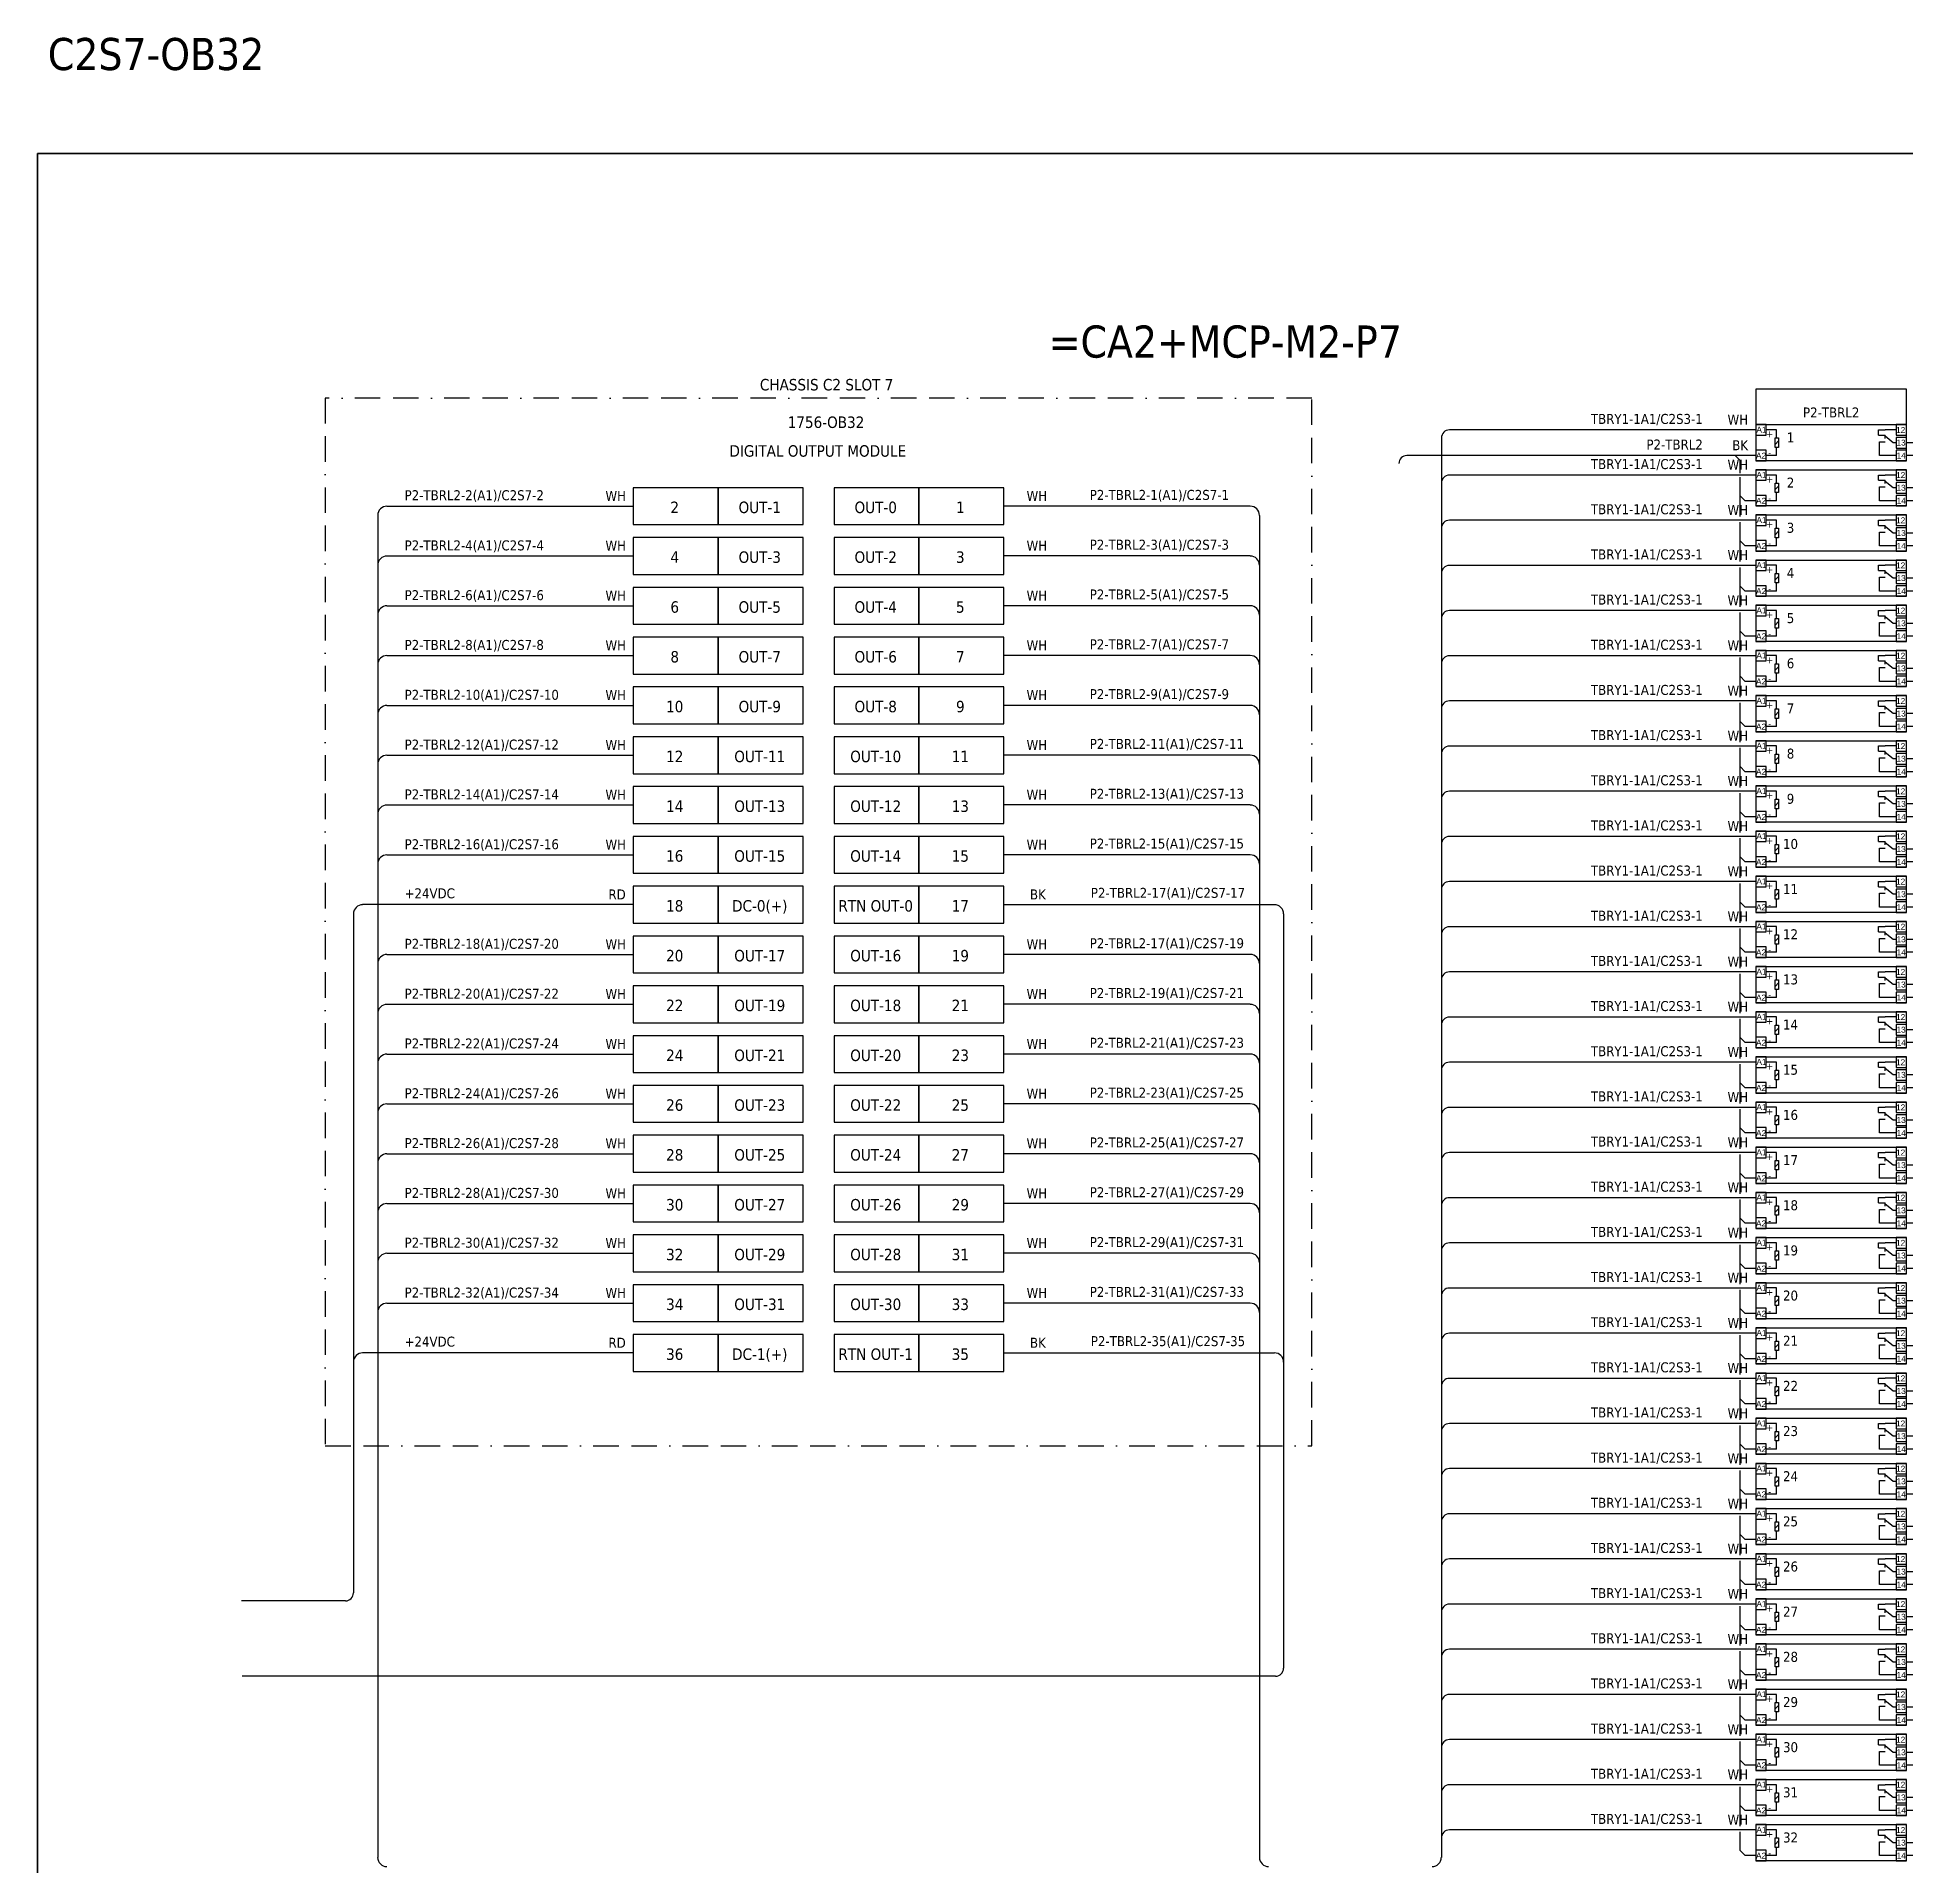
# Model space of a CAD drawing. Header units: millimetres. Extents: x 0 to 54213, y 0 to 2820.
# Drawn here: x 29353 to 31215, y 997 to 2820 of the extents above; entities that cross this region are included whole.
import ezdxf
from ezdxf.enums import TextEntityAlignment as Align

# ---------------------------------------------------------------- set-up
doc = ezdxf.new("R2010")
doc.units = ezdxf.units.MM
doc.linetypes.add('BORDERX2', pattern=[88.9, 25.4, -12.7, 25.4, -12.7, 0, -12.7])
doc.layers.add('HELPPOINT', color=7, linetype='Continuous')
doc.layers.add('x01001-FrameArea', color=2, linetype='BORDERX2')
doc.layers.add('IE-EQUIP', color=253, linetype='Continuous', lineweight=25)
doc.layers.add('IE-WIRE', color=7, linetype='Continuous', lineweight=25)
doc.styles.get("Standard").update_dxf_attribs({"font": 'arial.ttf'})
doc.styles.add('Tahoma', font='')
doc.styles.get('Tahoma').set_extended_font_data('Tahoma')

# ---------------------------------------------------------------- blocks, each defined once
blk = doc.blocks.new('xRY-SPDT-11')
at = {"color": 1, "ltscale": 25.4}
for p, q in [((0, 0), (0, -10.5)), ((10.4, 0), (0, 0)), ((0, 0), (150.3, 0)), ((0, 0), (0, -36)), ((10.4, -10.5), (10.4, 0)), ((140, 0), (140, -10.5)), ((150.3, 0), (140, 0)), ((150.3, -36), (150.3, 0)), ((150.3, -10.5), (150.3, 0)), ((150.3, -36), (150.3, 0)), ((0, -10.5), (10.4, -10.5)), ((20.7, -5.2), (10.4, -5.2)), ((22.8, -16.3), (19.4, -19.7)), ((20.7, -13.3), (20.7, -5.2)), ((122.2, -10.4), (122.2, -5.2)), ((122.2, -5.2), (128.9, -5.2)), ((122.2, -10.4), (128.9, -10.4)), ((123.2, -30.8), (123.2, -17)), ((123.2, -17), (128.9, -17)), ((140, -5.2), (128.9, -5.2)), ((128.9, -13.8), (128.9, -10.4)), ((136.9, -18), (128.9, -11.6)), ((140, -18), (136.9, -18)), ((140, -10.5), (150.3, -10.5)), ((140, -12.8), (140, -23.3)), ((150.3, -12.8), (140, -12.8)), ((150.3, -23.3), (150.3, -12.8)), ((0, -25.5), (0, -36)), ((10.4, -25.5), (0, -25.5)), ((0, -36), (10.4, -36)), ((150.3, -36), (0, -36)), ((10.4, -36), (10.4, -25.5)), ((20.7, -30.8), (10.4, -30.8)), ((20.7, -30.8), (20.7, -22.7)), ((140, -30.8), (123.2, -30.8)), ((140, -23.3), (150.3, -23.3)), ((140, -25.5), (140, -36)), ((150.3, -25.5), (140, -25.5)), ((140, -36), (150.3, -36)), ((150.3, -36), (150.3, -25.5))]:
    blk.add_line(p, q, dxfattribs=at)
blk.add_lwpolyline([(22.8, -22.7), (19.4, -22.7), (19.4, -13.3), (22.8, -13.3)], close=True, dxfattribs=at)
at = {"color": 1}
for s, p in [('A1', (5.8, -5)), ('12', (144.4, -5.3)), ('13', (144.8, -17.9)), ('A2', (5.4, -30.9)), ('14', (145, -30.8))]:
    blk.add_text(s, height=5.91, dxfattribs=at).set_placement(p, align=Align.MIDDLE_CENTER)
at = {"color": 1, "style": 'Tahoma'}
for s, p in [('+', (13.9, -9.3)), ('+', (13.9, -9.3)), ('-', (13.9, -28.2))]:
    blk.add_text(s, height=6.84, dxfattribs=at).set_placement(p, align=Align.MIDDLE_CENTER)
blk = doc.blocks.new('*U220')
at = {"layer": 'x01001-FrameArea'}
blk.add_blockref('xRY-SPDT-11', (-75.2, 18), dxfattribs=at)
blk = doc.blocks.new('*U230')
at = {"layer": 'x01001-FrameArea', "color": 0, "linetype": 'ByBlock', "lineweight": -2, "transparency": 16777216}
for p in [(0, 0), (0, -45), (0, -90), (0, -135), (0, -180), (0, -225), (0, -270), (0, -315), (0, -360), (0, -405), (0, -450), (0, -495), (0, -540), (0, -585), (0, -630), (0, -675), (0, -720), (0, -765), (0, -810), (0, -855), (0, -900), (0, -945), (0, -990), (0, -1035), (0, -1080), (0, -1125), (0, -1170), (0, -1215), (0, -1260), (0, -1305), (0, -1350), (0, -1395)]:
    blk.add_blockref('*U220', p, dxfattribs=at)
blk = doc.blocks.new('*U320')
at = {"color": 4, "style": 'Tahoma'}
for s, height, p in [('TBRY1-1A1/C2S3-1', 9.949, (36.2, -4.1)), ('WH', 9.95, (81.3, -4.8))]:
    blk.add_text(s, height=height, dxfattribs=at).set_placement(p, align=Align.RIGHT)
blk = doc.blocks.new('*U330')
at = {"layer": 'x01001-FrameArea', "color": 0, "linetype": 'ByBlock', "lineweight": -2, "transparency": 16777216}
for p in [(0, 0), (0, -45), (0, -90), (0, -135), (0, -180), (0, -225), (0, -270), (0, -315), (0, -360), (0, -405), (0, -450), (0, -495), (0, -540), (0, -585), (0, -630), (0, -675), (0, -720), (0, -765), (0, -810), (0, -855), (0, -900), (0, -945), (0, -990), (0, -1035), (0, -1080), (0, -1125), (0, -1170), (0, -1215), (0, -1260), (0, -1305), (0, -1350), (0, -1395)]:
    blk.add_blockref('*U320', p, dxfattribs=at)
blk = doc.blocks.new('*U360')
at = {"layer": 'IE-WIRE', "color": 4, "ltscale": 25.4}
for p, q in [((74.2, 7.2), (-83.4, 7.2)), ((74.2, -5.6), (-83.4, -5.6))]:
    blk.add_line(p, q, dxfattribs=at)
for centre in [(74.2, -2), (74.2, -14.8)]:
    blk.add_arc(centre, 9.17, 0, 90, dxfattribs=at)
at = {"color": 4, "style": 'Tahoma'}
for p in [(-65.4, 9.6), (-65.4, -2.4)]:
    blk.add_text('C2S3-1/ISBDI1-5', height=4.974, dxfattribs=at).set_placement(p)
blk = doc.blocks.new('*U370')
at = {"layer": 'x01001-FrameArea', "color": 0, "linetype": 'ByBlock', "lineweight": -2, "transparency": 16777216}
for p in [(0, 0), (0, -45), (0, -90), (0, -135), (0, -180), (0, -225), (0, -270), (0, -315), (0, -360), (0, -405), (0, -450), (0, -495), (0, -540), (0, -585), (0, -630), (0, -675), (0, -720), (0, -765), (0, -810), (0, -855), (0, -900), (0, -945), (0, -990), (0, -1035), (0, -1080), (0, -1125), (0, -1170), (0, -1215), (0, -1260), (0, -1305), (0, -1350), (0, -1395)]:
    blk.add_blockref('*U360', p, dxfattribs=at)

msp = doc.modelspace()

# ---------------------------------------------------------------- linework, layer by layer
for p, q in [((31044.4, 2403.2), (31049.4, 2398.2)), ((31049.4, 2385.8), (31049.4, 2398.2)), ((31049.4, 2342.5), (31049.4, 2381.8)), ((31054.4, 2358.2), (31049.4, 2363.2)), ((31064.8, 2358.2), (31054.4, 2358.2)), ((31049.4, 2297.5), (31049.4, 2336.8)), ((31054.4, 2313.2), (31049.4, 2318.2)), ((31064.8, 2313.2), (31054.4, 2313.2)), ((31049.4, 2252.5), (31049.4, 2291.8)), ((31054.4, 2268.2), (31049.4, 2273.2)), ((31064.8, 2268.2), (31054.4, 2268.2)), ((31049.4, 2207.5), (31049.4, 2246.8)), ((31054.4, 2223.2), (31049.4, 2228.2)), ((31064.8, 2223.2), (31054.4, 2223.2)), ((31049.4, 2162.5), (31049.4, 2201.8)), ((31054.4, 2178.2), (31049.4, 2183.2)), ((31064.8, 2178.2), (31054.4, 2178.2)), ((31049.4, 2117.5), (31049.4, 2156.8)), ((31054.4, 2133.2), (31049.4, 2138.2)), ((31064.8, 2133.2), (31054.4, 2133.2)), ((31049.4, 2072.5), (31049.4, 2111.8)), ((31054.4, 2088.2), (31049.4, 2093.2)), ((31064.8, 2088.2), (31054.4, 2088.2)), ((31049.4, 2027.5), (31049.4, 2066.8)), ((31054.4, 2043.2), (31049.4, 2048.2)), ((31064.8, 2043.2), (31054.4, 2043.2)), ((31049.4, 1982.5), (31049.4, 2021.8)), ((31054.4, 1998.2), (31049.4, 2003.2)), ((31064.8, 1998.2), (31054.4, 1998.2)), ((31049.4, 1937.5), (31049.4, 1976.8)), ((31054.4, 1953.2), (31049.4, 1958.2)), ((31064.8, 1953.2), (31054.4, 1953.2)), ((31049.4, 1892.5), (31049.4, 1931.8)), ((31054.4, 1908.2), (31049.4, 1913.2)), ((31064.8, 1908.2), (31054.4, 1908.2)), ((31049.4, 1847.5), (31049.4, 1886.8)), ((31054.4, 1863.2), (31049.4, 1868.2)), ((31064.8, 1863.2), (31054.4, 1863.2)), ((31049.4, 1802.5), (31049.4, 1841.8)), ((31054.4, 1818.2), (31049.4, 1823.2)), ((31064.8, 1818.2), (31054.4, 1818.2)), ((31049.4, 1757.5), (31049.4, 1796.8)), ((31054.4, 1773.2), (31049.4, 1778.2)), ((31064.8, 1773.2), (31054.4, 1773.2)), ((31049.4, 1712.5), (31049.4, 1751.8)), ((31054.4, 1728.2), (31049.4, 1733.2)), ((31064.8, 1728.2), (31054.4, 1728.2)), ((31049.4, 1667.5), (31049.4, 1706.8)), ((31054.4, 1683.2), (31049.4, 1688.2)), ((31064.8, 1683.2), (31054.4, 1683.2)), ((31049.4, 1622.5), (31049.4, 1661.8)), ((31054.4, 1638.2), (31049.4, 1643.2)), ((31064.8, 1638.2), (31054.4, 1638.2)), ((31049.4, 1577.5), (31049.4, 1616.8)), ((31054.4, 1593.2), (31049.4, 1598.2)), ((31064.8, 1593.2), (31054.4, 1593.2)), ((31049.4, 1532.5), (31049.4, 1571.8)), ((31054.4, 1548.2), (31049.4, 1553.2)), ((31064.8, 1548.2), (31054.4, 1548.2)), ((31049.4, 1487.5), (31049.4, 1526.8)), ((31054.4, 1503.2), (31049.4, 1508.2)), ((31064.8, 1503.2), (31054.4, 1503.2)), ((31049.4, 1442.5), (31049.4, 1481.8)), ((31054.4, 1458.2), (31049.4, 1463.2)), ((31064.8, 1458.2), (31054.4, 1458.2)), ((31049.4, 1397.5), (31049.4, 1436.8)), ((31054.4, 1413.2), (31049.4, 1418.2)), ((31064.8, 1413.2), (31054.4, 1413.2)), ((31049.4, 1352.5), (31049.4, 1391.8)), ((31054.4, 1368.2), (31049.4, 1373.2)), ((31064.8, 1368.2), (31054.4, 1368.2)), ((31049.4, 1307.5), (31049.4, 1346.8)), ((31054.4, 1323.2), (31049.4, 1328.2)), ((31064.8, 1323.2), (31054.4, 1323.2)), ((31049.4, 1262.5), (31049.4, 1301.8)), ((31054.4, 1278.2), (31049.4, 1283.2)), ((31064.8, 1278.2), (31054.4, 1278.2)), ((31049.4, 1217.5), (31049.4, 1256.8)), ((31054.4, 1233.2), (31049.4, 1238.2)), ((31064.8, 1233.2), (31054.4, 1233.2)), ((31049.4, 1172.5), (31049.4, 1211.8)), ((31054.4, 1188.2), (31049.4, 1193.2)), ((31064.8, 1188.2), (31054.4, 1188.2)), ((31049.4, 1127.5), (31049.4, 1166.8)), ((31054.4, 1143.2), (31049.4, 1148.2)), ((31064.8, 1143.2), (31054.4, 1143.2)), ((31049.4, 1082.5), (31049.4, 1121.8)), ((31054.4, 1098.2), (31049.4, 1103.2)), ((31064.8, 1098.2), (31054.4, 1098.2)), ((31049.4, 1037.5), (31049.4, 1076.8)), ((31054.4, 1053.2), (31049.4, 1058.2)), ((31064.8, 1053.2), (31054.4, 1053.2)), ((31049.4, 1013.2), (31049.4, 1031.8)), ((31054.4, 1008.2), (31049.4, 1013.2)), ((31064.8, 1008.2), (31054.4, 1008.2))]:
    msp.add_line(p, q)
at = {"color": 1, "ltscale": 25.4}
for p, q in [((29946.5, 1955.7), (29677.1, 1955.7)), ((29668, 1946.5), (29668, 1270))]:
    msp.add_line(p, q, dxfattribs=at)
at = {"color": 4, "ltscale": 25.4}
msp.add_lwpolyline([(31064.8, 2434), (31215.1, 2434), (31215.1, 2469.2), (31064.8, 2469.2)], close=True, dxfattribs=at)
at = {"color": 1, "ltscale": 25.4}
msp.add_arc((29677.1, 1946.5), 9.14, 90, 180, dxfattribs=at)
at = {"layer": 'HELPPOINT', "color": 4, "lineweight": 35}
for p, q in [((29353.1, 0), (29353.1, 2704.2)), ((29353.1, 2704.2), (33246.4, 2704.2)), ((29353.1, 0), (29353.1, 2704.2)), ((29353.1, 2704.2), (33246.4, 2704.2))]:
    msp.add_line(p, q, dxfattribs=at)
at = {"layer": 'IE-EQUIP', "linetype": 'Continuous', "ltscale": 25.4}
for points in [[(29946.5, 2334.4), (30031.2, 2334.4), (30031.2, 2371.1), (29946.5, 2371.1)], [(30031.2, 2334.4), (30115.8, 2334.4), (30115.8, 2371.1), (30031.2, 2371.1)], [(30146.7, 2334.4), (30231.3, 2334.4), (30231.3, 2371.1), (30146.7, 2371.1)], [(30231.3, 2334.4), (30316, 2334.4), (30316, 2371.1), (30231.3, 2371.1)], [(29946.5, 2284.8), (30031.2, 2284.8), (30031.2, 2321.5), (29946.5, 2321.5)], [(30031.2, 2284.8), (30115.8, 2284.8), (30115.8, 2321.5), (30031.2, 2321.5)], [(30146.7, 2284.8), (30231.3, 2284.8), (30231.3, 2321.5), (30146.7, 2321.5)], [(30231.3, 2284.8), (30316, 2284.8), (30316, 2321.5), (30231.3, 2321.5)], [(29946.5, 2235.1), (30031.2, 2235.1), (30031.2, 2271.8), (29946.5, 2271.8)], [(30031.2, 2235.1), (30115.8, 2235.1), (30115.8, 2271.8), (30031.2, 2271.8)], [(30146.7, 2235.1), (30231.3, 2235.1), (30231.3, 2271.8), (30146.7, 2271.8)], [(30231.3, 2235.1), (30316, 2235.1), (30316, 2271.8), (30231.3, 2271.8)], [(29946.5, 2185.5), (30031.2, 2185.5), (30031.2, 2222.2), (29946.5, 2222.2)], [(30031.2, 2185.5), (30115.8, 2185.5), (30115.8, 2222.2), (30031.2, 2222.2)], [(30146.7, 2185.5), (30231.3, 2185.5), (30231.3, 2222.2), (30146.7, 2222.2)], [(30231.3, 2185.5), (30316, 2185.5), (30316, 2222.2), (30231.3, 2222.2)], [(29946.5, 2135.9), (30031.2, 2135.9), (30031.2, 2172.6), (29946.5, 2172.6)], [(30031.2, 2135.9), (30115.8, 2135.9), (30115.8, 2172.6), (30031.2, 2172.6)], [(30146.7, 2135.9), (30231.3, 2135.9), (30231.3, 2172.6), (30146.7, 2172.6)], [(30231.3, 2135.9), (30316, 2135.9), (30316, 2172.6), (30231.3, 2172.6)], [(29946.5, 2086.2), (30031.2, 2086.2), (30031.2, 2122.9), (29946.5, 2122.9)], [(30031.2, 2086.2), (30115.8, 2086.2), (30115.8, 2122.9), (30031.2, 2122.9)], [(30146.7, 2086.2), (30231.3, 2086.2), (30231.3, 2122.9), (30146.7, 2122.9)], [(30231.3, 2086.2), (30316, 2086.2), (30316, 2122.9), (30231.3, 2122.9)], [(29946.5, 2036.6), (30031.2, 2036.6), (30031.2, 2073.3), (29946.5, 2073.3)], [(30031.2, 2036.6), (30115.8, 2036.6), (30115.8, 2073.3), (30031.2, 2073.3)], [(30146.7, 2036.6), (30231.3, 2036.6), (30231.3, 2073.3), (30146.7, 2073.3)], [(30231.3, 2036.6), (30316, 2036.6), (30316, 2073.3), (30231.3, 2073.3)], [(29946.5, 1987), (30031.2, 1987), (30031.2, 2023.7), (29946.5, 2023.7)], [(30031.2, 1987), (30115.8, 1987), (30115.8, 2023.7), (30031.2, 2023.7)], [(30146.7, 1987), (30231.3, 1987), (30231.3, 2023.7), (30146.7, 2023.7)], [(30231.3, 1987), (30316, 1987), (30316, 2023.7), (30231.3, 2023.7)], [(29946.5, 1937.3), (30031.2, 1937.3), (30031.2, 1974), (29946.5, 1974)], [(30031.2, 1937.3), (30115.8, 1937.3), (30115.8, 1974), (30031.2, 1974)], [(30146.7, 1937.3), (30231.3, 1937.3), (30231.3, 1974), (30146.7, 1974)], [(30231.3, 1937.3), (30316, 1937.3), (30316, 1974), (30231.3, 1974)], [(29946.5, 1887.7), (30031.2, 1887.7), (30031.2, 1924.4), (29946.5, 1924.4)], [(30031.2, 1887.7), (30115.8, 1887.7), (30115.8, 1924.4), (30031.2, 1924.4)], [(30146.7, 1887.7), (30231.3, 1887.7), (30231.3, 1924.4), (30146.7, 1924.4)], [(30231.3, 1887.7), (30316, 1887.7), (30316, 1924.4), (30231.3, 1924.4)], [(29946.5, 1838.1), (30031.2, 1838.1), (30031.2, 1874.8), (29946.5, 1874.8)], [(30031.2, 1838.1), (30115.8, 1838.1), (30115.8, 1874.8), (30031.2, 1874.8)], [(30146.7, 1838.1), (30231.3, 1838.1), (30231.3, 1874.8), (30146.7, 1874.8)], [(30231.3, 1838.1), (30316, 1838.1), (30316, 1874.8), (30231.3, 1874.8)], [(29946.5, 1788.4), (30031.2, 1788.4), (30031.2, 1825.1), (29946.5, 1825.1)], [(30031.2, 1788.4), (30115.8, 1788.4), (30115.8, 1825.1), (30031.2, 1825.1)], [(30146.7, 1788.4), (30231.3, 1788.4), (30231.3, 1825.1), (30146.7, 1825.1)], [(30231.3, 1788.4), (30316, 1788.4), (30316, 1825.1), (30231.3, 1825.1)], [(29946.5, 1738.8), (30031.2, 1738.8), (30031.2, 1775.5), (29946.5, 1775.5)], [(30031.2, 1738.8), (30115.8, 1738.8), (30115.8, 1775.5), (30031.2, 1775.5)], [(30146.7, 1738.8), (30231.3, 1738.8), (30231.3, 1775.5), (30146.7, 1775.5)], [(30231.3, 1738.8), (30316, 1738.8), (30316, 1775.5), (30231.3, 1775.5)], [(29946.5, 1689.2), (30031.2, 1689.2), (30031.2, 1725.9), (29946.5, 1725.9)], [(30031.2, 1689.2), (30115.8, 1689.2), (30115.8, 1725.9), (30031.2, 1725.9)], [(30146.7, 1689.2), (30231.3, 1689.2), (30231.3, 1725.9), (30146.7, 1725.9)], [(30231.3, 1689.2), (30316, 1689.2), (30316, 1725.9), (30231.3, 1725.9)], [(29946.5, 1639.5), (30031.2, 1639.5), (30031.2, 1676.2), (29946.5, 1676.2)], [(30031.2, 1639.5), (30115.8, 1639.5), (30115.8, 1676.2), (30031.2, 1676.2)], [(30146.7, 1639.5), (30231.3, 1639.5), (30231.3, 1676.2), (30146.7, 1676.2)], [(30231.3, 1639.5), (30316, 1639.5), (30316, 1676.2), (30231.3, 1676.2)], [(29946.5, 1589.9), (30031.2, 1589.9), (30031.2, 1626.6), (29946.5, 1626.6)], [(30031.2, 1589.9), (30115.8, 1589.9), (30115.8, 1626.6), (30031.2, 1626.6)], [(30146.7, 1589.9), (30231.3, 1589.9), (30231.3, 1626.6), (30146.7, 1626.6)], [(30231.3, 1589.9), (30316, 1589.9), (30316, 1626.6), (30231.3, 1626.6)], [(29946.5, 1540.3), (30031.2, 1540.3), (30031.2, 1577), (29946.5, 1577)], [(30031.2, 1540.3), (30115.8, 1540.3), (30115.8, 1577), (30031.2, 1577)], [(30146.7, 1540.3), (30231.3, 1540.3), (30231.3, 1577), (30146.7, 1577)], [(30231.3, 1540.3), (30316, 1540.3), (30316, 1577), (30231.3, 1577)], [(29946.5, 1490.6), (30031.2, 1490.6), (30031.2, 1527.3), (29946.5, 1527.3)], [(30031.2, 1490.6), (30115.8, 1490.6), (30115.8, 1527.3), (30031.2, 1527.3)], [(30146.7, 1490.6), (30231.3, 1490.6), (30231.3, 1527.3), (30146.7, 1527.3)], [(30231.3, 1490.6), (30316, 1490.6), (30316, 1527.3), (30231.3, 1527.3)]]:
    msp.add_lwpolyline(points, close=True, dxfattribs=at)
at = {"layer": 'IE-WIRE', "color": 4, "ltscale": 25.4}
for p, q in [((30751.7, 2420.7), (30751.7, 1006.3)), ((31064.8, 2428.7), (30759.7, 2428.7)), ((31064.8, 2383.7), (30759.7, 2383.7)), ((29701.3, 2352.7), (29946.5, 2352.7)), ((30561.3, 2352.7), (30316, 2352.7)), ((29692.1, 2343.6), (29692.1, 1006.3)), ((30570.4, 2343.6), (30570.4, 1006.3)), ((31064.8, 2338.7), (30759.7, 2338.7)), ((29701.3, 2303.1), (29946.5, 2303.1)), ((30561.3, 2303.1), (30316, 2303.1)), ((31064.8, 2293.7), (30759.7, 2293.7)), ((29701.3, 2253.5), (29946.5, 2253.5)), ((30561.3, 2253.5), (30316, 2253.5)), ((31064.8, 2248.7), (30759.7, 2248.7)), ((29701.3, 2203.8), (29946.5, 2203.8)), ((30561.3, 2203.8), (30316, 2203.8)), ((31064.8, 2203.7), (30759.7, 2203.7)), ((29701.3, 2154.2), (29946.5, 2154.2)), ((30561.3, 2154.2), (30316, 2154.2)), ((31064.8, 2158.7), (30759.7, 2158.7)), ((29701.3, 2104.6), (29946.5, 2104.6)), ((30561.3, 2104.6), (30316, 2104.6)), ((31064.8, 2113.7), (30759.7, 2113.7)), ((31064.8, 2068.7), (30759.7, 2068.7)), ((29701.3, 2055), (29946.5, 2055)), ((30561.3, 2055), (30316, 2055)), ((31064.8, 2023.7), (30759.7, 2023.7)), ((29701.3, 2005.3), (29946.5, 2005.3)), ((30561.3, 2005.3), (30316, 2005.3)), ((31064.8, 1978.7), (30759.7, 1978.7)), ((31064.8, 1933.7), (30759.7, 1933.7)), ((29701.3, 1906.1), (29946.5, 1906.1)), ((30561.3, 1906.1), (30316, 1906.1)), ((31064.8, 1888.7), (30759.7, 1888.7)), ((29701.3, 1856.4), (29946.5, 1856.4)), ((30561.3, 1856.4), (30316, 1856.4)), ((31064.8, 1843.7), (30759.7, 1843.7)), ((29701.3, 1806.8), (29946.5, 1806.8)), ((30561.3, 1806.8), (30316, 1806.8)), ((31064.8, 1798.7), (30759.7, 1798.7)), ((29701.3, 1757.2), (29946.5, 1757.2)), ((30561.3, 1757.2), (30316, 1757.2)), ((31064.8, 1753.7), (30759.7, 1753.7)), ((29701.3, 1707.5), (29946.5, 1707.5)), ((30561.3, 1707.5), (30316, 1707.5)), ((31064.8, 1708.7), (30759.7, 1708.7)), ((29701.3, 1657.9), (29946.5, 1657.9)), ((30561.3, 1657.9), (30316, 1657.9)), ((31064.8, 1663.7), (30759.7, 1663.7)), ((29701.3, 1608.3), (29946.5, 1608.3)), ((30561.3, 1608.3), (30316, 1608.3)), ((31064.8, 1618.7), (30759.7, 1618.7)), ((31064.8, 1573.7), (30759.7, 1573.7)), ((29701.3, 1558.6), (29946.5, 1558.6)), ((30561.3, 1558.6), (30316, 1558.6)), ((31064.8, 1528.7), (30759.7, 1528.7)), ((31064.8, 1483.7), (30759.7, 1483.7)), ((31064.8, 1438.7), (30759.7, 1438.7)), ((31064.8, 1393.7), (30759.7, 1393.7)), ((31064.8, 1348.7), (30759.7, 1348.7)), ((31064.8, 1303.7), (30759.7, 1303.7)), ((31064.8, 1258.7), (30759.7, 1258.7)), ((31064.8, 1213.7), (30759.7, 1213.7)), ((31064.8, 1168.7), (30759.7, 1168.7)), ((31064.8, 1123.7), (30759.7, 1123.7)), ((31064.8, 1078.7), (30759.7, 1078.7)), ((31064.8, 1033.7), (30759.7, 1033.7))]:
    msp.add_line(p, q, dxfattribs=at)
at = {"layer": 'IE-WIRE', "ltscale": 25.4}
msp.add_line((31064.8, 2403.2), (30717.4, 2403.2), dxfattribs=at)
at = {"layer": 'IE-WIRE', "color": 7, "ltscale": 25.4}
for p, q in [((30316, 1955.7), (30585.4, 1955.7)), ((30594.5, 1946.5), (30594.5, 1194.9)), ((30316, 1509), (30585.4, 1509)), ((30586.5, 1186.9), (29557.2, 1186.9))]:
    msp.add_line(p, q, dxfattribs=at)
at = {"layer": 'IE-WIRE', "color": 1, "ltscale": 25.4}
for p, q in [((29946.5, 1509), (29677.1, 1509)), ((29660, 1262), (29556.5, 1262))]:
    msp.add_line(p, q, dxfattribs=at)
at = {"layer": 'IE-WIRE', "color": 4, "ltscale": 25.4}
for centre, radius, start, end in [((30759.7, 2420.7), 8, 90, 180), ((30759.7, 2375.7), 8, 90, 180), ((29701.3, 2343.6), 9.17, 90, 180), ((30561.3, 2343.6), 9.17, 0, 90), ((30759.7, 2330.7), 8, 90, 180), ((29701.3, 2293.9), 9.17, 90, 180), ((30561.3, 2293.9), 9.17, 0, 90), ((30759.7, 2285.7), 8, 90, 180), ((29701.3, 2244.3), 9.17, 90, 180), ((30561.3, 2244.3), 9.17, 0, 90), ((30759.7, 2240.7), 8, 90, 180), ((29701.3, 2194.7), 9.17, 90, 180), ((30561.3, 2194.7), 9.17, 0, 90), ((30759.7, 2195.7), 8, 90, 180), ((29701.3, 2145), 9.17, 90, 180), ((30561.3, 2145), 9.17, 0, 90), ((30759.7, 2150.7), 8, 90, 180), ((29701.3, 2095.4), 9.17, 90, 180), ((30561.3, 2095.4), 9.17, 0, 90), ((30759.7, 2105.7), 8, 90, 180), ((30759.7, 2060.7), 8, 90, 180), ((29701.3, 2045.8), 9.17, 90, 180), ((30561.3, 2045.8), 9.17, 0, 90), ((30759.7, 2015.7), 8, 90, 180), ((29701.3, 1996.1), 9.17, 90, 180), ((30561.3, 1996.1), 9.17, 0, 90), ((30759.7, 1970.7), 8, 90, 180), ((30759.7, 1925.7), 8, 90, 180), ((29701.3, 1896.9), 9.17, 90, 180), ((30561.3, 1896.9), 9.17, 0, 90), ((30759.7, 1880.7), 8, 90, 180), ((29701.3, 1847.2), 9.17, 90, 180), ((30561.3, 1847.2), 9.17, 0, 90), ((30759.7, 1835.7), 8, 90, 180), ((29701.3, 1797.6), 9.17, 90, 180), ((30561.3, 1797.6), 9.17, 0, 90), ((30759.7, 1790.7), 8, 90, 180), ((29701.3, 1748), 9.17, 90, 180), ((30561.3, 1748), 9.17, 0, 90), ((30759.7, 1745.7), 8, 90, 180), ((29701.3, 1698.3), 9.17, 90, 180), ((30561.3, 1698.3), 9.17, 0, 90), ((30759.7, 1700.7), 8, 90, 180), ((29701.3, 1648.7), 9.17, 90, 180), ((30561.3, 1648.7), 9.17, 0, 90), ((30759.7, 1655.7), 8, 90, 180), ((29701.3, 1599.1), 9.17, 90, 180), ((30561.3, 1599.1), 9.17, 0, 90), ((30759.7, 1610.7), 8, 90, 180), ((30759.7, 1565.7), 8, 90, 180), ((29701.3, 1549.4), 9.17, 90, 180), ((30561.3, 1549.4), 9.17, 0, 90), ((30759.7, 1520.7), 8, 90, 180), ((30759.7, 1475.7), 8, 90, 180), ((30759.7, 1430.7), 8, 90, 180), ((30759.7, 1385.7), 8, 90, 180), ((30759.7, 1340.7), 8, 90, 180), ((30759.7, 1295.7), 8, 90, 180), ((30759.7, 1250.7), 8, 90, 180), ((30759.7, 1205.7), 8, 90, 180), ((30759.7, 1160.7), 8, 90, 180), ((30759.7, 1115.7), 8, 90, 180), ((30759.7, 1070.7), 8, 90, 180), ((30759.7, 1025.7), 8, 90, 180)]:
    msp.add_arc(centre, radius, start, end, dxfattribs=at)
at = {"layer": 'IE-WIRE', "ltscale": 25.4}
msp.add_arc((30717.4, 2395.2), 8, 90, 180, dxfattribs=at)
at = {"layer": 'IE-WIRE', "color": 7, "ltscale": 25.4}
for centre, radius, start, end in [((30585.4, 1946.5), 9.14, 0, 90), ((30585.4, 1499.9), 9.14, 0, 90), ((30586.5, 1194.9), 8, 270, 360)]:
    msp.add_arc(centre, radius, start, end, dxfattribs=at)
at = {"layer": 'IE-WIRE', "color": 1, "ltscale": 25.4}
for centre, radius, start, end in [((29677.1, 1499.9), 9.14, 90, 180), ((29660, 1270), 8, 270, 0)]:
    msp.add_arc(centre, radius, start, end, dxfattribs=at)
at = {"layer": 'IE-WIRE', "color": 4}
for centre, start, end in [((29701.2, 1006.3), 180, 270), ((30579.6, 1006.3), 180, 270), ((30742.5, 1006.3), 270, 0)]:
    msp.add_arc(centre, 9.14, start, end, dxfattribs=at)
at = {"layer": 'x01001-FrameArea'}
msp.add_lwpolyline([(29639.8, 1416.6), (30622.8, 1416.6), (30622.8, 2460.5), (29639.8, 2460.5)], close=True, dxfattribs=at)

# ---------------------------------------------------------------- block references
for name, p in [('*U330', (30975.9, 2438.8)), ('*U230', (31140, 2416)), ('*U370', (31298.5, 2408.8))]:
    msp.add_blockref(name, p, dxfattribs=at)

# ---------------------------------------------------------------- texts
at = {"color": 2, "style": 'Tahoma'}
msp.add_text('C2S7-OB32', height=32, dxfattribs=at).set_placement((29363.5, 2787.3))
for s, height, p in [('=CA2+MCP-M2-P7', 32, (30536.5, 2516.8)), ('CHASSIS C2 SLOT 7', 11.441, (30139.3, 2473.8)), ('1756-OB32', 11.44, (30138.7, 2436.4)), ('DIGITAL OUTPUT MODULE', 11.441, (30130.5, 2407.8)), ('2', 11.4, (29988, 2351.6)), ('OUT-1', 11.44, (30072.7, 2351.6)), ('OUT-0', 11.44, (30188.2, 2351.6)), ('1', 11.4, (30272.5, 2351.6)), ('4', 11.4, (29988, 2302)), ('OUT-3', 11.44, (30072.7, 2302)), ('OUT-2', 11.44, (30188.2, 2302)), ('3', 11.4, (30272.5, 2302)), ('6', 11.4, (29988, 2252.3)), ('OUT-5', 11.44, (30072.7, 2252.3)), ('OUT-4', 11.44, (30188.2, 2252.3)), ('5', 11.4, (30272.5, 2252.3)), ('8', 11.4, (29988, 2202.7)), ('OUT-7', 11.44, (30072.7, 2202.7)), ('OUT-6', 11.44, (30188.2, 2202.7)), ('7', 11.4, (30272.5, 2202.7)), ('10', 11.44, (29988, 2153.1)), ('OUT-9', 11.44, (30072.7, 2153.1)), ('OUT-8', 11.44, (30188.2, 2153.1)), ('9', 11.4, (30272.5, 2153.1)), ('12', 11.44, (29988, 2103.4)), ('OUT-11', 11.44, (30072.7, 2103.4)), ('OUT-10', 11.44, (30188.2, 2103.4)), ('11', 11.44, (30272.5, 2103.4)), ('14', 11.44, (29988, 2053.8)), ('OUT-13', 11.44, (30072.7, 2053.8)), ('OUT-12', 11.44, (30188.2, 2053.8)), ('13', 11.44, (30272.5, 2053.8)), ('16', 11.44, (29988, 2004.2)), ('OUT-15', 11.44, (30072.7, 2004.2)), ('OUT-14', 11.44, (30188.2, 2004.2)), ('15', 11.44, (30272.5, 2004.2)), ('18', 11.44, (29988, 1954.5)), ('DC-0(+)', 11.44, (30072.7, 1954.5)), ('RTN OUT-0', 11.44, (30188.2, 1954.5)), ('17', 11.44, (30272.5, 1954.5)), ('20', 11.44, (29988, 1904.9)), ('OUT-17', 11.44, (30072.7, 1904.9)), ('OUT-16', 11.44, (30188.2, 1904.9)), ('19', 11.44, (30272.5, 1904.9)), ('22', 11.44, (29988, 1855.3)), ('OUT-19', 11.44, (30072.7, 1855.3)), ('OUT-18', 11.44, (30188.2, 1855.3)), ('21', 11.44, (30272.5, 1855.3)), ('24', 11.44, (29988, 1805.6)), ('OUT-21', 11.44, (30072.7, 1805.6)), ('OUT-20', 11.44, (30188.2, 1805.6)), ('23', 11.44, (30272.5, 1805.6)), ('26', 11.44, (29988, 1756)), ('OUT-23', 11.44, (30072.7, 1756)), ('OUT-22', 11.44, (30188.2, 1756)), ('25', 11.44, (30272.5, 1756)), ('28', 11.44, (29988, 1706.4)), ('OUT-25', 11.44, (30072.7, 1706.4)), ('OUT-24', 11.44, (30188.2, 1706.4)), ('27', 11.44, (30272.5, 1706.4)), ('30', 11.44, (29988, 1656.7)), ('OUT-27', 11.44, (30072.7, 1656.7)), ('OUT-26', 11.44, (30188.2, 1656.7)), ('29', 11.44, (30272.5, 1656.7)), ('32', 11.44, (29988, 1607.1)), ('OUT-29', 11.44, (30072.7, 1607.1)), ('OUT-28', 11.44, (30188.2, 1607.1)), ('31', 11.44, (30272.5, 1607.1)), ('34', 11.44, (29988, 1557.5)), ('OUT-31', 11.44, (30072.7, 1557.5)), ('OUT-30', 11.44, (30188.2, 1557.5)), ('33', 11.44, (30272.5, 1557.5)), ('36', 11.44, (29988, 1507.8)), ('DC-1(+)', 11.44, (30072.7, 1507.8)), ('RTN OUT-1', 11.44, (30188.2, 1507.8)), ('35', 11.44, (30272.5, 1507.8))]:
    msp.add_text(s, height=height, dxfattribs=at).set_placement(p, align=Align.MIDDLE_CENTER)
at = {"color": 4, "style": 'Tahoma'}
for s, p in [('P2-TBRL2', (31140, 2446.1)), ('1', (31099.5, 2421.2)), ('2', (31099.5, 2376.2)), ('3', (31099.5, 2331.2)), ('4', (31099.5, 2286.2)), ('5', (31099.5, 2241.2)), ('6', (31099.5, 2196.2)), ('7', (31099.5, 2151.2)), ('8', (31099.5, 2106.2)), ('9', (31099.5, 2061.2)), ('10', (31099.5, 2016.2)), ('11', (31099.5, 1971.2)), ('12', (31099.5, 1926.2)), ('13', (31099.5, 1881.2)), ('14', (31099.5, 1836.2)), ('15', (31099.5, 1791.2)), ('16', (31099.5, 1746.2)), ('17', (31099.5, 1701.2)), ('18', (31099.5, 1656.2)), ('19', (31099.5, 1611.2)), ('20', (31099.5, 1566.2)), ('21', (31099.5, 1521.2)), ('22', (31099.5, 1476.2)), ('23', (31099.5, 1431.2)), ('24', (31099.5, 1386.2)), ('25', (31099.5, 1341.2)), ('26', (31099.5, 1296.2)), ('27', (31099.5, 1251.2)), ('28', (31099.5, 1206.2)), ('29', (31099.5, 1161.2)), ('30', (31099.5, 1116.2)), ('31', (31099.5, 1071.2)), ('32', (31099.5, 1026.2))]:
    msp.add_text(s, height=9.95, dxfattribs=at).set_placement(p, align=Align.MIDDLE_CENTER)
at = {"style": 'Tahoma'}
for s, p in [('P2-TBRL2', (31012.1, 2409.2)), ('BK', (31057.2, 2408.5))]:
    msp.add_text(s, height=9.95, dxfattribs=at).set_placement(p, align=Align.RIGHT)
at = {"color": 4, "style": 'Tahoma'}
for s, height, p in [('P2-TBRL2-2(A1)/C2S7-2', 9.949, (29718.9, 2358.7)), ('WH', 9.95, (29919, 2358)), ('WH', 9.95, (30338.5, 2358)), ('P2-TBRL2-1(A1)/C2S7-1', 9.949, (30401.4, 2359)), ('P2-TBRL2-4(A1)/C2S7-4', 9.949, (29718.9, 2308.7)), ('WH', 9.95, (29919, 2308.4)), ('WH', 9.95, (30338.5, 2308.4)), ('P2-TBRL2-3(A1)/C2S7-3', 9.949, (30401.4, 2309.4)), ('P2-TBRL2-6(A1)/C2S7-6', 9.949, (29718.9, 2259.1)), ('WH', 9.95, (29919, 2258.7)), ('WH', 9.95, (30338.5, 2258.7)), ('P2-TBRL2-5(A1)/C2S7-5', 9.949, (30401.4, 2259.8)), ('P2-TBRL2-8(A1)/C2S7-8', 9.949, (29718.9, 2209.5)), ('WH', 9.95, (29919, 2209.1)), ('WH', 9.95, (30338.5, 2209.1)), ('P2-TBRL2-7(A1)/C2S7-7', 9.949, (30401.4, 2210.1)), ('P2-TBRL2-10(A1)/C2S7-10', 9.949, (29718.9, 2159.8)), ('WH', 9.95, (29919, 2159.5)), ('WH', 9.95, (30338.5, 2159.5)), ('P2-TBRL2-9(A1)/C2S7-9', 9.949, (30401.4, 2160.5)), ('P2-TBRL2-12(A1)/C2S7-12', 9.949, (29718.9, 2110.2)), ('WH', 9.95, (29919, 2109.8)), ('WH', 9.95, (30338.5, 2109.8)), ('P2-TBRL2-11(A1)/C2S7-11', 9.949, (30401.4, 2110.9)), ('P2-TBRL2-14(A1)/C2S7-14', 9.949, (29718.9, 2060.6)), ('WH', 9.95, (29919, 2060.2)), ('WH', 9.95, (30338.5, 2060.2)), ('P2-TBRL2-13(A1)/C2S7-13', 9.949, (30401.4, 2061.2)), ('P2-TBRL2-16(A1)/C2S7-16', 9.949, (29718.9, 2010.9)), ('WH', 9.95, (29919, 2010.6)), ('WH', 9.95, (30338.5, 2010.6)), ('P2-TBRL2-15(A1)/C2S7-15', 9.949, (30401.4, 2011.6)), ('P2-TBRL2-18(A1)/C2S7-20', 9.949, (29718.9, 1911.7)), ('WH', 9.95, (29919, 1911.3)), ('WH', 9.95, (30338.5, 1911.3)), ('P2-TBRL2-17(A1)/C2S7-19', 9.949, (30401.4, 1912.3)), ('P2-TBRL2-20(A1)/C2S7-22', 9.949, (29718.9, 1862)), ('WH', 9.95, (29919, 1861.7)), ('WH', 9.95, (30338.5, 1861.7)), ('P2-TBRL2-19(A1)/C2S7-21', 9.949, (30401.4, 1862.7)), ('P2-TBRL2-22(A1)/C2S7-24', 9.949, (29718.9, 1812.4)), ('WH', 9.95, (29919, 1812)), ('WH', 9.95, (30338.5, 1812)), ('P2-TBRL2-21(A1)/C2S7-23', 9.949, (30401.4, 1813.1)), ('P2-TBRL2-24(A1)/C2S7-26', 9.949, (29718.9, 1762.8)), ('WH', 9.95, (29919, 1762.4)), ('WH', 9.95, (30338.5, 1762.4)), ('P2-TBRL2-23(A1)/C2S7-25', 9.949, (30401.4, 1763.4)), ('P2-TBRL2-26(A1)/C2S7-28', 9.949, (29718.9, 1713.1)), ('WH', 9.95, (29919, 1712.8)), ('WH', 9.95, (30338.5, 1712.8)), ('P2-TBRL2-25(A1)/C2S7-27', 9.949, (30401.4, 1713.8)), ('P2-TBRL2-28(A1)/C2S7-30', 9.949, (29718.9, 1663.5)), ('WH', 9.95, (29919, 1663.1)), ('WH', 9.95, (30338.5, 1663.1)), ('P2-TBRL2-27(A1)/C2S7-29', 9.949, (30401.4, 1664.2)), ('P2-TBRL2-30(A1)/C2S7-32', 9.949, (29718.9, 1613.9)), ('WH', 9.95, (29919, 1613.5)), ('WH', 9.95, (30338.5, 1613.5)), ('P2-TBRL2-29(A1)/C2S7-31', 9.949, (30401.4, 1614.5)), ('P2-TBRL2-32(A1)/C2S7-34', 9.949, (29718.9, 1564.2)), ('WH', 9.95, (29919, 1563.9)), ('WH', 9.95, (30338.5, 1563.9)), ('P2-TBRL2-31(A1)/C2S7-33', 9.949, (30401.4, 1564.9))]:
    msp.add_text(s, height=height, dxfattribs=at).set_placement(p)
at = {"color": 1, "style": 'Tahoma'}
for s, p in [('+24VDC', (29718.9, 1962)), ('RD', (29922, 1960.9)), ('+24VDC', (29718.9, 1515.3)), ('RD', (29922, 1514.2))]:
    msp.add_text(s, height=9.95, dxfattribs=at).set_placement(p)
at = {"color": 7, "style": 'Tahoma'}
for s, height, p in [('BK', 9.95, (30341.9, 1960.9)), ('P2-TBRL2-17(A1)/C2S7-17', 9.949, (30402.5, 1962.5)), ('BK', 9.95, (30341.9, 1514.2)), ('P2-TBRL2-35(A1)/C2S7-35', 9.949, (30402.5, 1515.8))]:
    msp.add_text(s, height=height, dxfattribs=at).set_placement(p)

doc.saveas('drawing.dxf')
